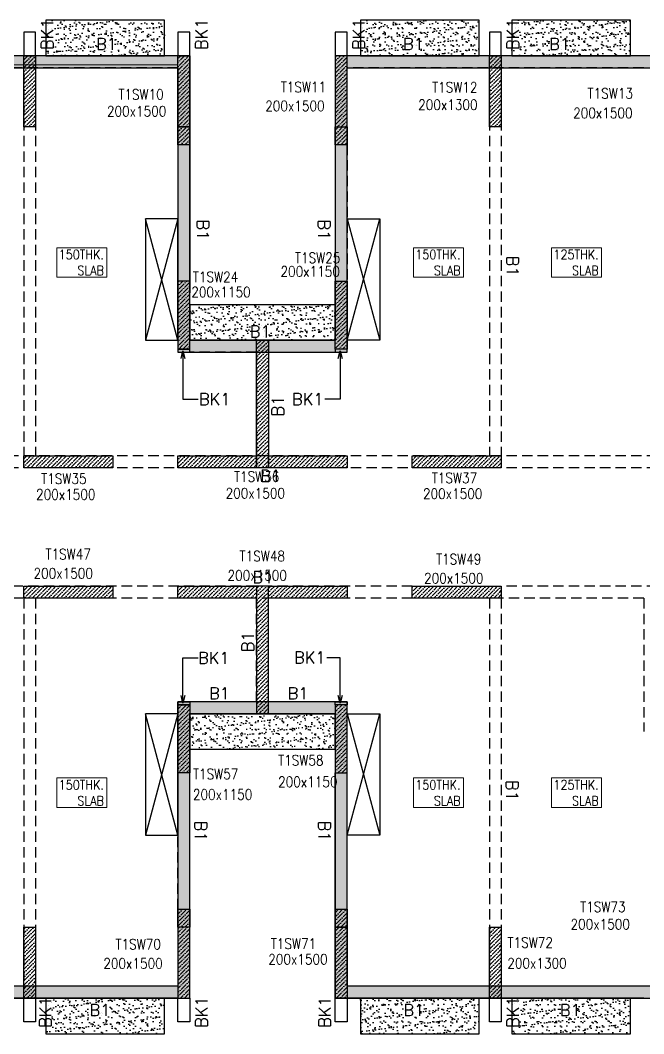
# Model space of a CAD drawing. Header units: millimetres. Extents: x 1078357 to 2594950, y -4969473 to -4636555.
# Drawn here: x 2304140 to 2314648, y -4664325 to -4647225 of the extents above; entities that cross this region are included whole.
import ezdxf

# ---------------------------------------------------------------- set-up
doc = ezdxf.new("R2010")
doc.units = ezdxf.units.MM
for name, pattern in [('CENTER', [2, 1.25, -0.25, 0.25, -0.25]), ('CONTINOUS', [0]), ('HIDDEN', [0.375, 0.25, -0.125]), ('New Retail block$0$CONTINOUS', [0])]:
    doc.linetypes.add(name, pattern=pattern)
doc.layers.get('0').update_dxf_attribs({"lineweight": 0})
for name, color, linetype, lineweight in [('A-_ANOTDIMA_D-', 6, 'Continuous', 13), ('COL. NO.', 30, 'Continuous', 25), ('COL. SIZE', 7, 'Continuous', 25), ('HATCH', 8, 'Continuous', 30), ('RCC UPSTAND', 43, 'Continuous', 30), ('S-NON STR RCC WALL', 8, 'Continuous', 0), ('SLAB THK.', 6, 'Continuous', 0)]:
    doc.layers.add(name, color=color, linetype=linetype, lineweight=lineweight)
for name, color, linetype in [('B-200x650', 241, 'HIDDEN'), ('BK1-200x650', 241, 'HIDDEN'), ('DROP SLAB', 8, 'Continuous'), ('NON STR. RCC WALL', 6, 'Continuous'), ('S-COLUMN_SHEAR WALL', 1, 'Continuous'), ('S-PROJECTION', 54, 'New Retail block$0$CONTINOUS')]:
    doc.layers.add(name, color=color, linetype=linetype)
doc.styles.add('Roman', font='romans')
doc.styles.add('ROMANS', font='romans.shx', dxfattribs={"width": 0.85})
doc.dimstyles.new('HARESH', dxfattribs={"dimtxt": 150, "dimasz": 75, "dimexe": 0, "dimexo": 0, "dimgap": 25, "dimtad": 1, "dimdec": 0, "dimdsep": 46, "dimtxsty": 'Roman', "dimblk": 'OBLIQUE', "dimcen": 225, "dimdle": 25, "dimclrd": 2, "dimclre": 2, "dimclrt": 7, "dimadec": 8, "dimazin": 1, "dimtfac": 1, "dimtdec": 0, "dimtmove": 0, "dimatfit": 0, "dimfxl": 1, "dimlwd": -1, "dimlwe": -1, "dimarcsym": 0})
pattern_1 = [(45, (3219741.57, -9356948.105), (25.25697034, 92.60889125), [119.0625, -23.8125, 0, -23.8125])]
pattern_2 = [(45, (3249400.164, -9375249.97), (25.25697034, 92.60889125), [119.0625, -23.8125, 0, -23.8125])]
pattern_3 = [(45, (3249400.164, -9375249.97), (25.25697034, 92.60889125), [119.0625, -23.8125, 0, -23.8125])]
pattern_4 = [(45, (3275553.18, -9394779.674), (25.25697034, 92.60889125), [119.0625, -23.8125, 0, -23.8125])]
pattern_5 = [(45, (3275453.18, -9394779.674), (25.25697034, 92.60889125), [119.0625, -23.8125, 0, -23.8125])]
pattern_6 = [(45, (3238950.164, -9363849.92), (25.25697034, 92.60889125), [119.0625, -23.8125, 0, -23.8125])]

# ---------------------------------------------------------------- blocks, each defined once
blk = doc.blocks.new('_Oblique')
at = {"color": 0, "linetype": 'ByBlock', "lineweight": -2}
blk.add_line((-0.5, -0.5), (0.5, 0.5), dxfattribs=at)
blk = doc.blocks.new('G$CD63B60BD')
at = {"layer": 'COL. NO.', "linetype": 'Continuous', "style": 'ROMANS', "width": 0.85}
for s, p in [('T1SW11', (25182, 15286, -320)), ('T1SW12', (27733, 15282, -320)), ('T1SW10', (22445, 15162, -320)), ('T1SW13', (30354, 15179, -320)), ('T1SW25', (25422, 12404, -320)), ('T1SW24', (23701, 12082, -320)), ('T1SW35', (21144, 8677, -320)), ('T1SW36', (24394, 8713, -320)), ('T1SW37', (27728, 8690, -320)), ('T1SW47', (21217, 7404, -320)), ('T1SW48', (24489, 7371, -320)), ('T1SW49', (27799, 7320, -320)), ('T1SW58', (25138, 3926, -320)), ('T1SW57', (23703, 3695, -320)), ('T1SW73', (30229, 1453, -320)), ('T1SW70', (22397, 822, -320)), ('T1SW71', (25014, 832, -320)), ('T1SW72', (29005, 850, -320))]:
    blk.add_text(s, height=175, dxfattribs=at).set_placement(p)
at = {"layer": 'COL. SIZE', "linetype": 'Continuous', "style": 'ROMANS', "width": 0.85}
for s, p in [('200x1500', (22253, 14878, -320)), ('200x1500', (24921, 14967, -320)), ('200x1300', (27499, 14987, -320)), ('200x1500', (30111, 14848, -320)), ('200x1150', (25178, 12174, -320)), ('200x1150', (23675, 11827, -320)), ('200x1500', (21058, 8411, -320)), ('200x1500', (24253, 8432, -320)), ('200x1500', (27580, 8424, -320)), ('200x1500', (21016, 7081, -320)), ('200x1500', (24285, 7046, -320)), ('200x1500', (27598, 6997, -320)), ('200x1150', (25138, 3563, -320)), ('200x1150', (23702, 3349, -320)), ('200x1500', (30067, 1160, -320)), ('200x1500', (24972, 569, -320)), ('200x1500', (22192, 498, -320)), ('200x1300', (29001, 502, -320))]:
    blk.add_text(s, height=175, dxfattribs=at).set_placement(p)

msp = doc.modelspace()

# ---------------------------------------------------------------- hatches: boundary and pattern name
at = {"ltscale": 700}
h = msp.add_hatch(dxfattribs=at)
h.set_pattern_fill('ANSI36', color=8, scale=15)
h.set_pattern_definition(pattern_6)
h.paths.add_polyline_path([(2306797.8, -4649025.1), (2306997.8, -4649025.1), (2306997.8, -4647825.1), (2306797.8, -4647825.1)])
h = msp.add_hatch(dxfattribs=at)
h.set_pattern_fill('ANSI36', color=8, scale=15)
h.set_pattern_definition(pattern_6)
h.paths.add_polyline_path([(2309447.8, -4649025.1), (2309447.8, -4647825.1), (2309647.8, -4647825.1), (2309647.8, -4649025.1)])
h = msp.add_hatch(dxfattribs=at)
h.set_pattern_fill('ANSI36', color=8, scale=15)
h.set_pattern_definition(pattern_6)
h.paths.add_polyline_path([(2306797.7, -4652775.1), (2306997.7, -4652775.1), (2306997.7, -4651625.2), (2306797.7, -4651625.2)])
h = msp.add_hatch(dxfattribs=at)
h.set_pattern_fill('ANSI36', color=8, scale=15)
h.set_pattern_definition(pattern_6)
h.paths.add_polyline_path([(2309647.7, -4652775.1), (2309447.7, -4652775.1), (2309447.7, -4651625.1), (2309647.7, -4651625.1)])
h = msp.add_hatch(dxfattribs=at)
h.set_pattern_fill('ANSI36', color=8, scale=15)
h.set_pattern_definition(pattern_6)
h.paths.add_polyline_path([(2306797.7, -4658775.1), (2306997.7, -4658775.1), (2306997.7, -4659925.1), (2306797.7, -4659925.1)])
h = msp.add_hatch(dxfattribs=at)
h.set_pattern_fill('ANSI36', color=8, scale=15)
h.set_pattern_definition(pattern_6)
h.paths.add_polyline_path([(2309647.7, -4658775.1), (2309447.7, -4658775.1), (2309447.7, -4659925.1), (2309647.7, -4659925.1)])
h = msp.add_hatch(dxfattribs=at)
h.set_pattern_fill('ANSI36', color=8, scale=15)
h.set_pattern_definition(pattern_6)
h.paths.add_polyline_path([(2306997.7, -4662525.1), (2306997.7, -4663725.1), (2306797.7, -4663725.1), (2306797.7, -4662525.1)])
h = msp.add_hatch(dxfattribs=at)
h.set_pattern_fill('ANSI36', color=8, scale=15)
h.set_pattern_definition(pattern_6)
h.paths.add_polyline_path([(2309647.7, -4662525.1), (2309647.7, -4663725.1), (2309447.7, -4663725.1), (2309447.7, -4662525.1)])
at = {"layer": 'HATCH'}
h = msp.add_hatch(dxfattribs=at)
h.set_pattern_fill('AR-SAND', color=8, scale=3, angle=179.97015)
h.set_pattern_definition([(37.4701541, (-564635.8, 9339745.12), (-4.7236114, 146.8264517), [0, -115.824, 0, -129.54, 0, -123.825]), (7.4701541, (-564635.8, 9339745.12), (134.9689868, 214.9772528), [0, -62.484, 0, -104.394, 0, -40.005]), (327.4701541, (-564729.52, 9339745.16), (237.2979035, 0.3075449), [0, -38.1, 0, -137.16, 0, -179.07]), (317.4701541, (-564729.52, 9339745.16), (229.1017424, 66.759465), [0, -19.05, 0, -89.916, 0, -102.87])])
h.paths.add_polyline_path([(2306572.8, -4647225.1), (2304572.8, -4647225.1), (2304572.8, -4647825.1), (2306572.8, -4647825.1)])
h = msp.add_hatch(dxfattribs=at)
h.set_pattern_fill('AR-SAND', color=8, scale=3, angle=179.97015)
h.set_pattern_definition([(37.4701541, (-569935.8, 9339745.12), (-4.7236114, 146.8264517), [0, -115.824, 0, -129.54, 0, -123.825]), (7.4701541, (-569935.8, 9339745.12), (134.9689868, 214.9772528), [0, -62.484, 0, -104.394, 0, -40.005]), (327.4701541, (-570029.52, 9339745.16), (237.2979035, 0.3075449), [0, -38.1, 0, -137.16, 0, -179.07]), (317.4701541, (-570029.52, 9339745.16), (229.1017424, 66.759465), [0, -19.05, 0, -89.916, 0, -102.87])])
h.paths.add_polyline_path([(2311872.8, -4647225.1), (2309872.8, -4647225.1), (2309872.8, -4647825.1), (2311872.8, -4647825.1)])
h = msp.add_hatch(dxfattribs=at)
h.set_pattern_fill('AR-SAND', color=8, scale=3, angle=179.97015)
h.set_pattern_definition([(37.4701541, (-572485.8, 9339745.12), (-4.7236114, 146.8264517), [0, -115.824, 0, -129.54, 0, -123.825]), (7.4701541, (-572485.8, 9339745.12), (134.9689868, 214.9772528), [0, -62.484, 0, -104.394, 0, -40.005]), (327.4701541, (-572579.52, 9339745.16), (237.2979035, 0.3075449), [0, -38.1, 0, -137.16, 0, -179.07]), (317.4701541, (-572579.52, 9339745.16), (229.1017424, 66.759465), [0, -19.05, 0, -89.916, 0, -102.87])])
h.paths.add_polyline_path([(2314422.8, -4647225.1), (2312422.8, -4647225.1), (2312422.8, -4647825.1), (2314422.8, -4647825.1)])
h = msp.add_hatch(dxfattribs=at)
h.set_pattern_fill('AR-SAND', color=8, scale=3, angle=179.97015)
h.set_pattern_definition([(37.4701541, (-1661860.51, 14023764.3), (-4.72361136, 146.8264517), [0, -115.824, 0, -129.54, 0, -123.825]), (7.4701541, (-1661860.51, 14023764.3), (134.9689868, 214.9772528), [0, -62.484, 0, -104.394, 0, -40.005]), (327.4701541, (-1661954.24, 14023764.35), (237.2979035, 0.3075449), [0, -38.1, 0, -137.16, 0, -179.07]), (317.4701541, (-1661954.24, 14023764.35), (229.1017424, 66.759465), [0, -19.05, 0, -89.916, 0, -102.87])])
h.paths.add_polyline_path([(2309447.7, -4652025.1), (2306997.7, -4652025.1), (2306997.7, -4652625.1), (2309447.7, -4652625.1)])
h = msp.add_hatch(dxfattribs=at)
h.set_pattern_fill('AR-SAND', color=8, scale=3, angle=179.97015)
h.set_pattern_definition([(37.47015413, (-2751335.23, 18707783.48), (-4.72361136, 146.8264517), [0, -115.824, 0, -129.54, 0, -123.825]), (7.4701541, (-2751335.23, 18707783.48), (134.9689868, 214.9772528), [0, -62.484, 0, -104.394, 0, -40.005]), (327.4701541, (-2751428.95, 18707783.53), (237.2979035, 0.3075449), [0, -38.1, 0, -137.16, 0, -179.07]), (317.4701541, (-2751428.95, 18707783.53), (229.1017424, 66.759465), [0, -19.05, 0, -89.916, 0, -102.87])])
h.paths.add_polyline_path([(2309447.7, -4658925.1), (2306997.7, -4658925.1), (2306997.7, -4659525.1), (2309447.7, -4659525.1)])
h = msp.add_hatch(dxfattribs=at)
h.set_pattern_fill('AR-SAND', color=8, scale=3, angle=179.97015)
h.set_pattern_definition([(37.47015413, (-2752560.23, 18707783.49), (-4.72361136, 146.8264517), [0, -115.824, 0, -129.54, 0, -123.825]), (7.4701541, (-2752560.23, 18707783.49), (134.9689868, 214.9772528), [0, -62.484, 0, -104.394, 0, -40.005]), (327.4701541, (-2752653.95, 18707783.54), (237.2979035, 0.3075449), [0, -38.1, 0, -137.16, 0, -179.07]), (317.4701541, (-2752653.95, 18707783.54), (229.1017424, 66.759465), [0, -19.05, 0, -89.916, 0, -102.87])])
h.paths.add_polyline_path([(2306572.8, -4663725.1), (2304572.8, -4663725.1), (2304572.8, -4664325.1), (2306572.8, -4664325.1)])
h = msp.add_hatch(dxfattribs=at)
h.set_pattern_fill('AR-SAND', color=8, scale=3, angle=179.97015)
h.set_pattern_definition([(37.47015413, (-2757860.23, 18707783.49), (-4.72361136, 146.8264517), [0, -115.824, 0, -129.54, 0, -123.825]), (7.4701541, (-2757860.23, 18707783.49), (134.9689868, 214.9772528), [0, -62.484, 0, -104.394, 0, -40.005]), (327.4701541, (-2757953.95, 18707783.54), (237.2979035, 0.3075449), [0, -38.1, 0, -137.16, 0, -179.07]), (317.4701541, (-2757953.95, 18707783.54), (229.1017424, 66.759465), [0, -19.05, 0, -89.916, 0, -102.87])])
h.paths.add_polyline_path([(2311872.8, -4663725.1), (2309872.8, -4663725.1), (2309872.8, -4664325.1), (2311872.8, -4664325.1)])
h = msp.add_hatch(dxfattribs=at)
h.set_pattern_fill('AR-SAND', color=8, scale=3, angle=179.97015)
h.set_pattern_definition([(37.47015413, (-2760410.23, 18707783.49), (-4.72361136, 146.8264517), [0, -115.824, 0, -129.54, 0, -123.825]), (7.4701541, (-2760410.23, 18707783.49), (134.9689868, 214.9772528), [0, -62.484, 0, -104.394, 0, -40.005]), (327.4701541, (-2760503.95, 18707783.54), (237.2979035, 0.3075449), [0, -38.1, 0, -137.16, 0, -179.07]), (317.4701541, (-2760503.95, 18707783.54), (229.1017424, 66.759465), [0, -19.05, 0, -89.916, 0, -102.87])])
h.paths.add_polyline_path([(2314422.8, -4663725.1), (2312422.8, -4663725.1), (2312422.8, -4664325.1), (2314422.8, -4664325.1)])
at = {"layer": 'RCC UPSTAND', "linetype": 'CENTER', "ltscale": 700}
h = msp.add_hatch(dxfattribs=at)
h.set_pattern_fill('HONEY', color=8, scale=30)
h.set_pattern_definition([(0, (2286047.76, -4750426.6), (142.875, 82.48892), [95.25, -190.5]), (120, (2286047.76, -4750426.6), (-142.875, 82.48892), [95.25, -190.5]), (60, (2286047.76, -4750426.6), (3e-07, 164.97784), [-190.5, 95.25])])
h.paths.add_polyline_path([(2327897.7, -4648025.1), (2327897.7, -4647825.1), (2322497.7, -4647825.1), (2322497.7, -4652625.1), (2320047.7, -4652625.1), (2320047.7, -4647825.1), (2309447.7, -4647825.1), (2309447.7, -4652625.1), (2306997.7, -4652625.1), (2306997.7, -4647825.1), (2296397.7, -4647825.1), (2296397.7, -4652625.1), (2293947.7, -4652625.1), (2293947.7, -4647825.1), (2283347.7, -4647825.1), (2283347.7, -4652625.1), (2282022.7, -4652625.1), (2282022.7, -4654775.1), (2285897.7, -4654775.1), (2285897.7, -4656775.1), (2282022.7, -4656775.1), (2282022.7, -4658925.1), (2283347.7, -4658925.1), (2283347.7, -4663725.1), (2293947.7, -4663725.1), (2293947.7, -4658925.1), (2295272.7, -4658925.1), (2295272.7, -4656975.1), (2296522.7, -4656975.1), (2296522.7, -4656775.1), (2295072.7, -4656775.1), (2295072.7, -4658725.1), (2293747.7, -4658725.1), (2293747.7, -4663525.1), (2283547.7, -4663525.1), (2283547.7, -4658725.1), (2282222.7, -4658725.1), (2282222.7, -4656975.1), (2286097.7, -4656975.1), (2286097.7, -4654575.1), (2282222.7, -4654575.1), (2282222.7, -4652825.1), (2283547.7, -4652825.1), (2283547.7, -4648025.1), (2293747.7, -4648025.1), (2293747.7, -4652825.1), (2296597.7, -4652825.1), (2296597.7, -4648025.1), (2306797.7, -4648025.1), (2306797.7, -4652825.1), (2309647.7, -4652825.1), (2309647.7, -4648025.1), (2319847.7, -4648025.1), (2319847.7, -4652825.1), (2322697.7, -4652825.1), (2322697.7, -4648025.1)])
at = {"layer": 'RCC UPSTAND'}
h = msp.add_hatch(dxfattribs=at)
h.set_pattern_fill('HONEY', color=8, scale=15)
h.set_pattern_definition([(0, (3383272.372, -9434445.79), (71.4375, 41.24445968), [47.625, -95.25]), (120, (3383272.372, -9434445.79), (-71.43749984, 41.24445995), [47.625, -95.25]), (60, (3383272.372, -9434445.79), (1.6e-07, 82.48891962), [-95.25, 47.625])])
h.paths.add_polyline_path([(2327897.7, -4663725.1), (2322497.7, -4663725.1), (2322497.7, -4658925.1), (2320047.7, -4658925.1), (2320047.7, -4663725.1), (2309447.7, -4663725.1), (2309447.7, -4658925.1), (2306997.7, -4658925.1), (2306997.7, -4663725.1), (2301597.7, -4663725.1), (2301597.7, -4662125.1), (2300222.7, -4662125.1), (2300222.7, -4661925.1), (2301797.7, -4661925.1), (2301797.7, -4663525.1), (2306797.7, -4663525.1), (2306797.7, -4658725.1), (2309647.7, -4658725.1), (2309647.7, -4663525.1), (2319847.7, -4663525.1), (2319847.7, -4658725.1), (2322697.7, -4658725.1), (2322697.7, -4663525.1), (2327897.7, -4663525.1)])
at = {"layer": 'S-COLUMN_SHEAR WALL', "ltscale": 700}
h = msp.add_hatch(dxfattribs=at)
h.set_pattern_fill('ANSI36', color=8, scale=15)
h.set_pattern_definition([(45, (3252000.17, -9363849.92), (25.25697034, 92.60889125), [119.0625, -23.8125, 0, -23.8125])])
h.paths.add_polyline_path([(2304197.8, -4647825.1), (2304197.8, -4649025.2), (2304397.8, -4649025.2), (2304397.8, -4647825.1)])
h = msp.add_hatch(dxfattribs=at)
h.set_pattern_fill('ANSI36', color=8, scale=15)
h.set_pattern_definition([(45, (3259850.17, -9363849.94), (25.25697034, 92.60889125), [119.0625, -23.8125, 0, -23.8125])])
h.paths.add_polyline_path([(2312047.8, -4647825.1), (2312047.8, -4649025.2), (2312247.8, -4649025.2), (2312247.8, -4647825.1)])
h = msp.add_hatch(dxfattribs=at)
h.set_pattern_fill('ANSI36', color=8, scale=15)
h.set_pattern_definition(pattern_1)
h.paths.add_polyline_path([(2306997.7, -4649025.1), (2306997.7, -4649325.1), (2306797.8, -4649325.1), (2306797.8, -4649025.1)])
h = msp.add_hatch(dxfattribs=at)
h.set_pattern_fill('ANSI36', color=8, scale=15)
h.set_pattern_definition(pattern_1)
h.paths.add_polyline_path([(2309647.7, -4649025.1), (2309647.7, -4649325.1), (2309447.8, -4649325.1), (2309447.8, -4649025.1)])
h = msp.add_hatch(dxfattribs=at)
h.set_pattern_fill('ANSI36', color=8, scale=15)
h.set_pattern_definition(pattern_3)
h.paths.add_polyline_path([(2308122.7, -4652625.1), (2308322.7, -4652625.1), (2308322.7, -4654775.1), (2308122.7, -4654775.1)])
h = msp.add_hatch(dxfattribs=at)
h.set_pattern_fill('ANSI36', color=8, scale=15)
h.set_pattern_definition(pattern_4)
h.paths.add_polyline_path([(2304197.8, -4654575.1), (2304197.8, -4654775.1), (2305697.8, -4654775.1), (2305697.8, -4654575.1)])
h = msp.add_hatch(dxfattribs=at)
h.set_pattern_fill('ANSI36', color=8, scale=15)
h.set_pattern_definition(pattern_2)
h.paths.add_polyline_path([(2306797.7, -4654575.1), (2308122.7, -4654575.1), (2308122.7, -4654775), (2306797.7, -4654775)])
h = msp.add_hatch(dxfattribs=at)
h.set_pattern_fill('ANSI36', color=8, scale=15)
h.set_pattern_definition(pattern_2)
h.paths.add_polyline_path([(2308322.7, -4654575.1), (2309647.7, -4654575.1), (2309647.7, -4654775.1), (2308322.7, -4654775.1)])
h = msp.add_hatch(dxfattribs=at)
h.set_pattern_fill('ANSI36', color=8, scale=15)
h.set_pattern_definition(pattern_5)
h.paths.add_polyline_path([(2310747.8, -4654575.1), (2310747.8, -4654775.1), (2312247.8, -4654775.1), (2312247.8, -4654575.1)])
h = msp.add_hatch(dxfattribs=at)
h.set_pattern_fill('ANSI36', color=8, scale=15)
h.set_pattern_definition(pattern_4)
h.paths.add_polyline_path([(2304197.8, -4656775.1), (2304197.8, -4656975.1), (2305697.8, -4656975.1), (2305697.8, -4656775.1)])
h = msp.add_hatch(dxfattribs=at)
h.set_pattern_fill('ANSI36', color=8, scale=15)
h.set_pattern_definition(pattern_2)
h.paths.add_polyline_path([(2306797.7, -4656775.1), (2308122.7, -4656775.1), (2308122.7, -4656975.1), (2306797.7, -4656975.1)])
h = msp.add_hatch(dxfattribs=at)
h.set_pattern_fill('ANSI36', color=8, scale=15)
h.set_pattern_definition(pattern_3)
h.paths.add_polyline_path([(2308122.7, -4658925.1), (2308322.7, -4658925.1), (2308322.7, -4656775.1), (2308122.7, -4656775.1)])
h = msp.add_hatch(dxfattribs=at)
h.set_pattern_fill('ANSI36', color=8, scale=15)
h.set_pattern_definition(pattern_2)
h.paths.add_polyline_path([(2308322.7, -4656775.1), (2309647.7, -4656775.1), (2309647.7, -4656975.1), (2308322.7, -4656975.1)])
h = msp.add_hatch(dxfattribs=at)
h.set_pattern_fill('ANSI36', color=8, scale=15)
h.set_pattern_definition(pattern_5)
h.paths.add_polyline_path([(2310747.8, -4656775.1), (2310747.8, -4656975.1), (2312247.8, -4656975.1), (2312247.8, -4656775.1)])
h = msp.add_hatch(dxfattribs=at)
h.set_pattern_fill('ANSI36', color=8, scale=15)
h.set_pattern_definition(pattern_1)
h.paths.add_polyline_path([(2306997.7, -4662225.1), (2306997.7, -4662525.1), (2306797.8, -4662525.1), (2306797.8, -4662225.1)])
h = msp.add_hatch(dxfattribs=at)
h.set_pattern_fill('ANSI36', color=8, scale=15)
h.set_pattern_definition(pattern_1)
h.paths.add_polyline_path([(2309647.7, -4662225.1), (2309647.7, -4662525.1), (2309447.7, -4662525.1), (2309447.7, -4662225.1)])
h = msp.add_hatch(dxfattribs=at)
h.set_pattern_fill('ANSI36', color=8, scale=15)
h.set_pattern_definition([(45, (3252000.155, -9378449.94), (25.25697034, 92.60889125), [119.0625, -23.8125, 0, -23.8125])])
h.paths.add_polyline_path([(2304397.7, -4662525.1), (2304397.7, -4663725.1), (2304197.7, -4663725.1), (2304197.7, -4662525.1)])
h = msp.add_hatch(dxfattribs=at)
h.set_pattern_fill('ANSI36', color=8, scale=15)
h.set_pattern_definition([(45, (3259850.155, -9378449.946), (25.25697034, 92.60889125), [119.0625, -23.8125, 0, -23.8125])])
h.paths.add_polyline_path([(2312247.7, -4662525.1), (2312247.7, -4663725.1), (2312047.7, -4663725.1), (2312047.7, -4662525.1)])
at = {"layer": 'S-NON STR RCC WALL'}
h = msp.add_hatch(dxfattribs=at)
h.set_pattern_fill('AR-CONC', color=256, angle=180)
h.set_pattern_definition([(50, (-5153272.56, 27939237.41), (182.184669, -15.93908554), [19.05, -209.55]), (355, (-5153272.56, 27939237.41), (-35.2434214, 191.0568452), [15.24, -167.6405842]), (100.4514447, (-5153257.38, 27939236.08), (146.9412471, 175.1177519), [16.1900088, -178.0902446]), (46.1842, (-5153272.56, 27939288.2), (271.0790409, -42.042328), [28.575, -314.325]), (96.6355576, (-5153249.97, 27939284.7), (237.404134, 247.4261246), [24.2850231, -267.1356082]), (351.1841512, (-5153272.56, 27939288.2), (237.404134, 247.4261246), [22.859967, -251.459732]), (21, (-5153247.16, 27939275.51), (151.6143913, -102.2651982), [19.05, -209.55]), (326, (-5153247.16, 27939275.51), (61.8020283, 184.1879661), [15.24, -167.64]), (71.451445, (-5153234.53, 27939266.99), (213.4164193, 81.9227689), [16.1900088, -178.0899376]), (37.5, (-5153272.563, 27939237.41), (3.08860325, 84.55503887), [0, -165.608, 0, -170.18, 0, -168.275]), (7.5, (-5153272.56, 27939237.41), (66.8196625, 100.18057482), [0, -97.028, 0, -161.798, 0, -64.135]), (327.5, (-5153329.205, 27939237.41), (135.59059517, -5.72874399), [0, -63.5, 0, -198.12, 0, -262.89]), (317.5, (-5153354.6, 27939237.41), (148.1291814, 25.42649103), [0, -82.55, 0, -131.572, 0, -186.69])])
h.paths.add_polyline_path([(2306794.8, -4647825.2), (2301797.7, -4647825.2), (2301797.7, -4647975.2), (2306794.8, -4647975.2)])

# ---------------------------------------------------------------- linework, layer by layer
at = {"layer": 'B-200x650', "linetype": 'CONTINOUS', "ltscale": 700}
for p, q in [((2304397.7, -4647425.1, 0), (2304197.7, -4647425.1, 0)), ((2304197.7, -4647425.1, 0), (2304197.8, -4647825.1, 0)), ((2304397.7, -4647825.1, 0), (2304397.7, -4647425.1, 0)), ((2306997.7, -4647425.1, 0), (2306797.7, -4647425.1, 0)), ((2306797.7, -4647425.1, 0), (2306797.8, -4647825.1, 0)), ((2306997.7, -4647825.1, 0), (2306997.7, -4647425.1, 0)), ((2309647.7, -4647425.1, 0), (2309447.7, -4647425.1, 0)), ((2309447.7, -4647425.1, 0), (2309447.8, -4647825.1, 0)), ((2309647.7, -4647825.1, 0), (2309647.7, -4647425.1, 0)), ((2312247.7, -4647425.1, 0), (2312047.7, -4647425.1, 0)), ((2312047.7, -4647425.1, 0), (2312047.8, -4647825.1, 0)), ((2312247.7, -4647825.1, 0), (2312247.7, -4647425.1, 0)), ((2306797.7, -4647825.1, 0), (2301797.8, -4647825.1, 0)), ((2314647.8, -4647825.1, 0), (2309647.7, -4647825.1, 0)), ((2306997.7, -4649325.1, 0), (2306997.7, -4651825.1, 0)), ((2309447.7, -4649325.1, 0), (2309447.7, -4651825.1, 0)), ((2309447.7, -4652625.1, 0), (2306997.7, -4652625.1, 0)), ((2306997.7, -4662225.1, 0), (2306997.7, -4659925.1, 0)), ((2309447.7, -4662225.1, 0), (2309447.7, -4659925.1, 0)), ((2306797.7, -4663725.1, 0), (2301797.7, -4663725.1, 0)), ((2304197.7, -4664125.1, 0), (2304197.7, -4663725.1, 0)), ((2304397.7, -4663725.1, 0), (2304397.7, -4664125.1, 0)), ((2306797.7, -4664125.1, 0), (2306797.7, -4663725.1, 0)), ((2306997.7, -4663725.1, 0), (2306997.7, -4664125.1, 0)), ((2309447.7, -4664125.1, 0), (2309447.7, -4663725.1, 0)), ((2314647.7, -4663725.1, 0), (2309647.7, -4663725.1, 0)), ((2309647.7, -4663725.1, 0), (2309647.7, -4664125.1, 0)), ((2312047.7, -4664125.1, 0), (2312047.7, -4663725.1, 0)), ((2312247.7, -4663725.1, 0), (2312247.7, -4664125.1, 0)), ((2304397.7, -4664125.1, 0), (2304197.7, -4664125.1, 0)), ((2306997.7, -4664125.1, 0), (2306797.7, -4664125.1, 0)), ((2309647.7, -4664125.1, 0), (2309447.7, -4664125.1, 0)), ((2312247.7, -4664125.1, 0), (2312047.7, -4664125.1, 0))]:
    msp.add_line(p, q, dxfattribs=at)
at = {"layer": 'B-200x650', "linetype": 'HIDDEN', "ltscale": 700}
for p, q in [((2306797.7, -4648025.1, 0), (2301797.8, -4648025.1, 0)), ((2314647.8, -4648025.1, 0), (2309647.7, -4648025.1, 0)), ((2304197.7, -4648125.2, 0), (2304197.7, -4654575, 0)), ((2304397.7, -4648125.2, 0), (2304397.7, -4654575, 0)), ((2312047.7, -4648125.2, 0), (2312047.7, -4654575, 0)), ((2312247.7, -4648125.2, 0), (2312247.7, -4654575, 0)), ((2306797.7, -4649325.1, 0), (2306797.7, -4651825.1, 0)), ((2309647.7, -4649325.1, 0), (2309647.7, -4651825.1, 0)), ((2308122.7, -4652825.1, 0), (2306997.7, -4652825.1, 0)), ((2308122.7, -4652825.1, 0), (2308122.7, -4654575, 0)), ((2308322.7, -4652825.1, 0), (2309447.7, -4652825.1, 0)), ((2308322.7, -4652825.1, 0), (2308322.7, -4654575, 0)), ((2321172.7, -4654575, 0), (2295272.7, -4654575, 0)), ((2321172.7, -4654775, 0), (2295272.7, -4654775, 0)), ((2310747.8, -4656775.1, 0), (2300222.7, -4656775.1, 0)), ((2321172.7, -4656775.1, 0), (2312247.8, -4656775.1, 0)), ((2310747.8, -4656975.1, 0), (2301797.7, -4656975.1, 0)), ((2304197.7, -4656975.1, 0), (2304197.7, -4663425.1, 0)), ((2304397.7, -4656975.1, 0), (2304397.7, -4663425.1, 0)), ((2308122.7, -4658725.1, 0), (2308122.7, -4656975.1, 0)), ((2308322.7, -4658725.1, 0), (2308322.7, -4656975.1, 0)), ((2312047.7, -4656975.1, 0), (2312047.7, -4663425.1, 0)), ((2312247.7, -4656975.1, 0), (2312247.7, -4663425.1, 0)), ((2314647.7, -4656975.1, 0), (2312247.8, -4656975.1, 0)), ((2314647.7, -4656975.1, 0), (2314647.7, -4659225.1, 0)), ((2308122.7, -4658725.1, 0), (2306997.7, -4658725.1, 0)), ((2309447.7, -4658725.1, 0), (2308322.7, -4658725.1, 0)), ((2306797.7, -4662225.1, 0), (2306797.7, -4659925.1, 0)), ((2309647.7, -4662225.1, 0), (2309647.7, -4659925.1, 0)), ((2306797.7, -4663525.1, 0), (2301797.7, -4663525.1, 0)), ((2314647.7, -4663525.1, 0), (2309647.7, -4663525.1, 0))]:
    msp.add_line(p, q, dxfattribs=at)
at = {"layer": 'B-200x650', "linetype": 'Continuous', "ltscale": 700}
msp.add_line((2309447.7, -4658925.1, 0), (2306997.7, -4658925.1, 0), dxfattribs=at)
at = {"layer": 'BK1-200x650', "linetype": 'Continuous', "ltscale": 700, "elevation": 0}
for points in [[(2306997.8, -4652775.1), (2306797.8, -4652775.1), (2306797.8, -4652825.3), (2306997.8, -4652825.3)], [(2309647.8, -4652775.1), (2309447.8, -4652775.1), (2309447.8, -4652825.3), (2309647.8, -4652825.3)], [(2306997.7, -4658775.1), (2306797.7, -4658775.1), (2306797.7, -4658724.9), (2306997.7, -4658724.9)], [(2309647.8, -4658775.1), (2309447.8, -4658775.1), (2309447.8, -4658724.9), (2309647.8, -4658724.9)]]:
    msp.add_lwpolyline(points, close=True, dxfattribs=at)
at = {"layer": 'DROP SLAB', "color": 3, "linetype": 'CONTINOUS', "ltscale": 500}
for p, q in [((2306797.8, -4650575.2, 0), (2306247.8, -4652625.2, 0)), ((2306797.8, -4652625.2, 0), (2306247.8, -4650575.2, 0)), ((2309647.8, -4650575.2, 0), (2310197.8, -4652625.2, 0)), ((2309647.8, -4652625.2, 0), (2310197.8, -4650575.2, 0)), ((2306797.8, -4658925.2, 0), (2306247.8, -4660975.2, 0)), ((2306797.8, -4660975.2, 0), (2306247.8, -4658925.2, 0)), ((2309647.7, -4658925.2, 0), (2310197.7, -4660975.2, 0)), ((2309647.7, -4660975.2, 0), (2310197.7, -4658925.2, 0))]:
    msp.add_line(p, q, dxfattribs=at)
at = {"layer": 'DROP SLAB', "color": 3, "linetype": 'CONTINOUS', "ltscale": 500, "elevation": 0}
for points in [[(2306797.8, -4650575.2), (2306247.8, -4650575.2), (2306247.8, -4652625.2), (2306797.8, -4652625.2)], [(2309647.8, -4650575.2), (2310197.8, -4650575.2), (2310197.8, -4652625.2), (2309647.8, -4652625.2)], [(2306797.8, -4658925.2), (2306247.8, -4658925.2), (2306247.8, -4660975.2), (2306797.8, -4660975.2)], [(2309647.7, -4658925.2), (2310197.7, -4658925.2), (2310197.7, -4660975.2), (2309647.7, -4660975.2)]]:
    msp.add_lwpolyline(points, close=True, dxfattribs=at)
at = {"layer": 'NON STR. RCC WALL', "elevation": 0}
for points in [[(2306997.7, -4649025.1), (2306997.7, -4649325.1), (2306797.8, -4649325.1), (2306797.8, -4649025.1)], [(2309647.7, -4649025.1), (2309647.7, -4649325.1), (2309447.8, -4649325.1), (2309447.8, -4649025.1)], [(2308122.7, -4652625.1), (2308322.7, -4652625.1), (2308322.7, -4654775.1), (2308122.7, -4654775.1)], [(2306797.7, -4654575.1), (2308122.7, -4654575.1), (2308122.7, -4654775), (2306797.7, -4654775)], [(2308322.7, -4654575.1), (2309647.7, -4654575.1), (2309647.7, -4654775.1), (2308322.7, -4654775.1)], [(2306797.7, -4656775.1), (2308122.7, -4656775.1), (2308122.7, -4656975.1), (2306797.7, -4656975.1)], [(2308122.7, -4658925.1), (2308322.7, -4658925.1), (2308322.7, -4656775.1), (2308122.7, -4656775.1)], [(2308322.7, -4656775.1), (2309647.7, -4656775.1), (2309647.7, -4656975.1), (2308322.7, -4656975.1)], [(2306997.7, -4662225.1), (2306997.7, -4662525.1), (2306797.8, -4662525.1), (2306797.8, -4662225.1)], [(2309647.7, -4662225.1), (2309647.7, -4662525.1), (2309447.7, -4662525.1), (2309447.7, -4662225.1)]]:
    msp.add_lwpolyline(points, close=True, dxfattribs=at)
at = {"layer": 'RCC UPSTAND', "color": 1, "elevation": 0}
for points in [[(2327897.7, -4647825.1), (2322497.7, -4647825.1), (2322497.7, -4652625.1), (2320047.7, -4652625.1), (2320047.7, -4647825.1), (2309447.7, -4647825.1), (2309447.7, -4652625.1), (2306997.7, -4652625.1), (2306997.7, -4647825.1), (2296397.7, -4647825.1)], [(2296597.7, -4648025.1), (2306797.7, -4648025.1), (2306797.7, -4652825.1), (2309647.7, -4652825.1), (2309647.7, -4648025.1), (2319847.7, -4648025.1), (2319847.7, -4652825.1), (2322697.7, -4652825.1), (2322697.7, -4648025.1), (2327897.7, -4648025.1)], [(2327897.7, -4663525.1), (2322697.7, -4663525.1), (2322697.7, -4658725.1), (2319847.7, -4658725.1), (2319847.7, -4663525.1), (2309647.7, -4663525.1), (2309647.7, -4658725.1), (2306797.7, -4658725.1), (2306797.7, -4663525.1), (2301797.7, -4663525.1), (2301797.7, -4661925.1), (2300222.7, -4661925.1), (2300222.7, -4662125.1), (2301597.7, -4662125.1), (2301597.7, -4663725.1), (2306997.7, -4663725.1), (2306997.7, -4658925.1), (2309447.7, -4658925.1), (2309447.7, -4663725.1), (2320047.7, -4663725.1), (2320047.7, -4658925.1), (2322497.7, -4658925.1), (2322497.7, -4663725.1), (2327897.7, -4663725.1)]]:
    msp.add_lwpolyline(points, dxfattribs=at)
at = {"layer": 'S-COLUMN_SHEAR WALL', "color": 1, "lineweight": 25, "elevation": 0}
for points in [[(2304197.8, -4647825.1), (2304397.8, -4647825.1), (2304397.8, -4649025.2), (2304197.8, -4649025.2)], [(2312047.8, -4647825.1), (2312247.8, -4647825.1), (2312247.8, -4649025.2), (2312047.8, -4649025.2)], [(2304197.8, -4654575.1), (2305697.8, -4654575.1), (2305697.8, -4654775.1), (2304197.8, -4654775.1)], [(2310747.8, -4654575.1), (2312247.8, -4654575.1), (2312247.8, -4654775.1), (2310747.8, -4654775.1)], [(2304197.8, -4656775.1), (2305697.8, -4656775.1), (2305697.8, -4656975.1), (2304197.8, -4656975.1)], [(2310747.8, -4656775.1), (2312247.8, -4656775.1), (2312247.8, -4656975.1), (2310747.8, -4656975.1)], [(2306797.7, -4658775.1), (2306997.7, -4658775.1), (2306997.7, -4659925.1), (2306797.7, -4659925.1)], [(2304197.7, -4662525.1), (2304397.7, -4662525.1), (2304397.7, -4663725.1), (2304197.7, -4663725.1)], [(2306797.7, -4663725.1), (2306997.7, -4663725.1), (2306997.7, -4662525.1), (2306797.7, -4662525.1)], [(2312047.7, -4662525.3), (2312247.7, -4662525.3), (2312247.7, -4663725.1), (2312047.7, -4663725.1)]]:
    msp.add_lwpolyline(points, close=True, dxfattribs=at)
at = {"layer": 'S-COLUMN_SHEAR WALL', "color": 1, "lineweight": 25, "extrusion": (-1.00316e-06, 2.11765e-11, 1), "elevation": -2.3}
for points in [[(2306797.8, -4647825.1), (2306997.8, -4647825.1), (2306997.8, -4649025.1), (2306797.8, -4649025.1)], [(2306797.7, -4652775.1), (2306997.7, -4652775.1), (2306997.7, -4651625.2), (2306797.7, -4651625.2)]]:
    msp.add_lwpolyline(points, close=True, dxfattribs=at)
at = {"layer": 'S-COLUMN_SHEAR WALL', "color": 1, "lineweight": 25, "extrusion": (1.00316e-06, 1.91639e-11, 1), "elevation": 2.3}
for points in [[(2309647.8, -4647825.1), (2309447.8, -4647825.1), (2309447.8, -4649025.1), (2309647.8, -4649025.1)], [(2309647.7, -4652775.1), (2309447.7, -4652775.1), (2309447.7, -4651625.1), (2309647.7, -4651625.1)]]:
    msp.add_lwpolyline(points, close=True, dxfattribs=at)
at = {"layer": 'S-COLUMN_SHEAR WALL', "color": 1, "lineweight": 25, "extrusion": (1.00316e-06, -2.11765e-11, 1), "elevation": 2.3}
for points in [[(2309647.7, -4658775.1), (2309447.7, -4658775.1), (2309447.7, -4659925.1), (2309647.7, -4659925.1)], [(2309647.7, -4663725.1), (2309447.7, -4663725.1), (2309447.7, -4662525.1), (2309647.7, -4662525.1)]]:
    msp.add_lwpolyline(points, close=True, dxfattribs=at)
at = {"layer": 'S-NON STR RCC WALL', "elevation": 0}
msp.add_lwpolyline([(2306794.8, -4647825.2), (2301797.7, -4647825.2), (2301797.7, -4647975.2), (2306794.8, -4647975.2)], close=True, dxfattribs=at)
at = {"layer": 'S-PROJECTION', "elevation": 0}
for points in [[(2306572.8, -4647225.1), (2304572.8, -4647225.1), (2304572.8, -4647825.1), (2306572.8, -4647825.1)], [(2311872.8, -4647225.1), (2309872.8, -4647225.1), (2309872.8, -4647825.1), (2311872.8, -4647825.1)], [(2314422.8, -4647225.1), (2312422.8, -4647225.1), (2312422.8, -4647825.1), (2314422.8, -4647825.1)], [(2309447.7, -4652025.1), (2306997.7, -4652025.1), (2306997.7, -4652625.1), (2309447.7, -4652625.1)], [(2309447.7, -4658925.1), (2306997.7, -4658925.1), (2306997.7, -4659525.1), (2309447.7, -4659525.1)], [(2306572.8, -4663725.1), (2304572.8, -4663725.1), (2304572.8, -4664325.1), (2306572.8, -4664325.1)], [(2311872.8, -4663725.1), (2309872.8, -4663725.1), (2309872.8, -4664325.1), (2311872.8, -4664325.1)], [(2314422.8, -4663725.1), (2312422.8, -4663725.1), (2312422.8, -4664325.1), (2314422.8, -4664325.1)]]:
    msp.add_lwpolyline(points, close=True, dxfattribs=at)
at = {"layer": 'SLAB THK.', "elevation": 0}
for points in [[(2305600.1, -4651062), (2304755.2, -4651062), (2304755.2, -4651557.8), (2305600.1, -4651557.8)], [(2311611.1, -4651062), (2310766.2, -4651062), (2310766.2, -4651557.8), (2311611.1, -4651557.8)], [(2313939.1, -4651062), (2313094.2, -4651062), (2313094.2, -4651557.8), (2313939.1, -4651557.8)], [(2305600.1, -4660010), (2304755.2, -4660010), (2304755.2, -4660505.9), (2305600.1, -4660505.9)], [(2311611.1, -4660010), (2310766.2, -4660010), (2310766.2, -4660505.9), (2311611.1, -4660505.9)], [(2313939.1, -4660010), (2313094.2, -4660010), (2313094.2, -4660505.9), (2313939.1, -4660505.9)]]:
    msp.add_lwpolyline(points, close=True, dxfattribs=at)

# ---------------------------------------------------------------- block references
at = {"layer": 'A-_ANOTDIMA_D-', "color": 2, "ltscale": 700}
msp.add_blockref('G$CD63B60BD', (2283347.7, -4663725.1, 0), dxfattribs=at)

# ---------------------------------------------------------------- texts
at = {"layer": 'B-200x650', "linetype": 'CONTINOUS', "ltscale": 700, "style": 'ROMANS'}
for s, rotation, p in [('BK1', 90, (2304693.4, -4647724.8, 50)), ('BK1', 90, (2307293.4, -4647724.7, 50)), ('BK1', 90, (2309943.4, -4647724.8, 50)), ('BK1', 90, (2312543.4, -4647724.8, 50)), ('B1', 359.99906, (2308007.5, -4652576.7, -2.7)), ('BK1', 90, (2304661.5, -4664224.8, 50)), ('BK1', 90, (2307293.4, -4664224.8, 50)), ('BK1', 90, (2309370.6, -4664224.7, 50)), ('BK1', 90, (2312543.4, -4664224.8, 50))]:
    msp.add_text(s, height=200, rotation=rotation, dxfattribs=at).set_placement(p)
at = {"layer": 'B-200x650', "linetype": 'HIDDEN', "ltscale": 500, "style": 'ROMANS'}
for rotation, p in [(359.99906, (2305416, -4647724.8, -2.7)), (359.99906, (2310589.6, -4647724.8, -2.7)), (359.99906, (2313053.9, -4647724.8, -2.7)), (269.99906, (2307119, -4650587.3, -2.7)), (269.99906, (2309161.7, -4650587.3, -2.7)), (269.99906, (2312338.2, -4651200.1, -2.7)), (89.99906, (2308579.9, -4653908.7, -2.7)), (359.99906, (2308181.2, -4655012.3, -2.7)), (0.00094, (2308053.5, -4656721.9, -2.7)), (90.00094, (2308073.9, -4657886.6, -2.7)), (269.99906, (2312331.6, -4660046.4, -2.7)), (269.99906, (2307081.6, -4660731.3, -2.7)), (269.99906, (2309168.8, -4660731.3, -2.7)), (0.00094, (2305305.4, -4664025.4, -2.7)), (0.00094, (2310596, -4664025.4, -2.7)), (0.00094, (2313233.8, -4664025.4, -2.7))]:
    msp.add_text('B1', height=200, rotation=rotation, dxfattribs=at).set_placement(p)
at = {"layer": 'B-200x650', "linetype": 'HIDDEN', "ltscale": 700, "style": 'ROMANS'}
for p in [(2307321, -4658681.2, -2.7), (2308646, -4658681.2, -2.7)]:
    msp.add_text('B1', height=200, rotation=359.99906, dxfattribs=at).set_placement(p)
at = {"layer": 'BK1-200x650', "linetype": 'Continuous', "ltscale": 700, "style": 'ROMANS'}
for rotation, p in [(359.99906, (2307150.9, -4653719, -2.7)), (0.00094, (2308718.9, -4653719, -2.7)), (0.00094, (2307135.5, -4658084.6, -2.7)), (359.99906, (2308753.3, -4658077.9, -2.7))]:
    msp.add_text('BK1', height=200, rotation=rotation, dxfattribs=at).set_placement(p)
at = {"layer": 'SLAB THK.', "char_height": 162, "width": 162, "attachment_point": 9, "rotation": 359.99906, "style": 'ROMANS'}
for s, insert in [('150THK.\\PSLAB', (2305549.1, -4651528.1, 0.1)), ('150THK.\\PSLAB', (2311560.1, -4651528.1, 0.1)), ('125THK.\\PSLAB', (2313888.1, -4651528.1, 0.1)), ('150THK.\\PSLAB', (2305549.1, -4660476.2, 0.1)), ('150THK.\\PSLAB', (2311560.1, -4660476.2, 0.1)), ('125THK.\\PSLAB', (2313888.1, -4660476.2, 0.1))]:
    msp.add_mtext(s, dxfattribs=dict(at, insert=insert))

# ---------------------------------------------------------------- leaders
at = {"layer": 'BK1-200x650', "linetype": 'Continuous', "ltscale": 700}
for points in [[(2306881.3, -4652805.4, 0), (2306881.3, -4653616.8, 0), (2307140.1, -4653616.8, 0)], [(2309531.3, -4652805.4, 0), (2309531.3, -4653616.8, 0), (2309272.5, -4653616.8, 0)], [(2306881.3, -4658744.8, 0), (2306881.3, -4657980.2, 0), (2307140.1, -4657980.2, 0)], [(2309531.3, -4658744.8, 0), (2309531.3, -4657980.2, 0), (2309306.9, -4657980.2, 0)]]:
    msp.add_leader(points, dimstyle='HARESH', override={"dimasz": 125, "dimgap": 25, "dimtad": 0, "dimldrblk": 'Open30'}, dxfattribs=at)

doc.saveas('drawing.dxf')
